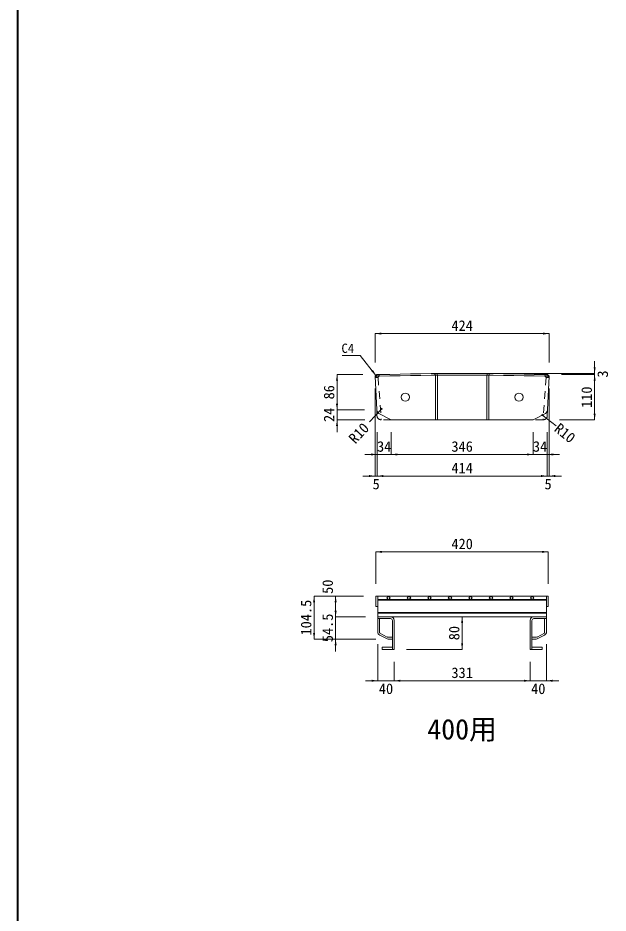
# Model space of a CAD drawing. Units: millimetres at full size. Extents: x 127218 to 153459, y 69919 to 78768.
# Drawn here: x 127368 to 128806, y 72101 to 74283 of the extents above; entities that cross this region are included whole.
import ezdxf
from ezdxf.enums import TextEntityAlignment as Align

# ---------------------------------------------------------------- set-up
doc = ezdxf.new("R2010")
doc.units = ezdxf.units.MM
doc.header["$LTSCALE"] = 25
doc.linetypes.add('USER1', pattern=[2, 1, -1])
doc.linetypes.add('USER2', pattern=[1.35, 0.75, -0.6])
for name, color, linetype, lineweight in [('0_2', 7, 'USER1', 9), ('かさ上げ材', 3, 'Continuous', 9), ('グレーチング', 7, 'Continuous', 5), ('図枠', 7, 'Continuous', 5), ('寸法線', 7, 'Continuous', 9), ('引出線', 4, 'Continuous', 9), ('本体', 2, 'Continuous', 13)]:
    doc.layers.add(name, color=color, linetype=linetype, lineweight=lineweight)
doc.layers.add('文字', color=7, linetype='Continuous')
doc.styles.add('ＭＳ ゴシック', font='')
doc.styles.get('ＭＳ ゴシック').set_extended_font_data('MS Gothic')

# ---------------------------------------------------------------- blocks, each defined once
blk = doc.blocks.new('filled_arrow')
at = {"color": 0, "linetype": 'Continuous', "lineweight": -2}
blk.add_solid([(7.5, 1.25), (0, 0), (7.5, -1.25)], dxfattribs=at)

msp = doc.modelspace()

# ---------------------------------------------------------------- linework, layer by layer
at = {"layer": '0_2', "linetype": 'Continuous'}
for p, q in [((128251.92, 73327.96), (128224.5, 73298.84)), ((128647.66, 73313.46), (128678.93, 73288.51))]:
    msp.add_line(p, q, dxfattribs=at)
at = {"layer": 'かさ上げ材'}
for p, q in [((128275.61, 72818.96), (128244.61, 72818.96)), ((128624.61, 72818.96), (128655.61, 72818.96)), ((128267.62, 72773.98), (128249.38, 72783.68)), ((128249.39, 72778.58), (128265.51, 72770.01)), ((128280.11, 72773.46), (128269.73, 72773.46)), ((128269.73, 72768.96), (128280.11, 72768.96)), ((128620.11, 72773.46), (128630.49, 72773.46)), ((128630.49, 72768.96), (128620.11, 72768.96)), ((128632.6, 72773.98), (128650.85, 72783.68)), ((128650.84, 72778.58), (128634.71, 72770.01))]:
    msp.add_line(p, q, dxfattribs=at)
for points in [[(128244.61, 72818.96), (128244.61, 72823.46), (128275.61, 72823.46)], [(128249.11, 72784.13), (128249.11, 72818.96), (128244.61, 72818.96), (128244.61, 72786.53)], [(128284.61, 72814.46), (128284.61, 72743.46), (128280.11, 72743.46), (128280.11, 72814.46)], [(128615.61, 72814.46), (128615.61, 72743.46), (128620.11, 72743.46), (128620.11, 72814.46)], [(128655.61, 72818.96), (128655.61, 72823.46), (128624.61, 72823.46)], [(128651.11, 72784.13), (128651.11, 72818.96), (128655.61, 72818.96), (128655.61, 72786.53)]]:
    msp.add_lwpolyline(points, dxfattribs=at)
for points in [[(128255.11, 72749.46), (128280.11, 72749.46), (128280.11, 72743.46), (128255.11, 72743.46)], [(128645.11, 72743.46), (128620.11, 72743.46), (128620.11, 72749.46), (128645.11, 72749.46)]]:
    msp.add_lwpolyline(points, close=True, dxfattribs=at)
for centre, radius, start, end in [((128275.61, 72814.46), 9, 0, 90), ((128275.61, 72814.46), 4.5, 0, 90), ((128624.61, 72814.46), 9, 90, 180), ((128624.61, 72814.46), 4.5, 90, 180), ((128253.61, 72786.53), 9, 180, 242.00152), ((128249.61, 72784.13), 0.5, 180, 242.00152), ((128269.73, 72777.96), 9, 242.00152, 270), ((128269.73, 72777.96), 4.5, 241.9949, 270), ((128630.49, 72777.96), 4.5, 270, 298.0051), ((128630.49, 72777.96), 9, 270, 297.99848), ((128646.61, 72786.53), 9, 297.99848, 0), ((128650.61, 72784.13), 0.5, 297.99848, 0)]:
    msp.add_arc(centre, radius, start, end, dxfattribs=at)
at = {"layer": 'グレーチング'}
for p, q in [((128655.61, 72865.26), (128244.61, 72865.26)), ((128655.61, 72863.76), (128244.61, 72863.76)), ((128655.61, 72833.96), (128244.61, 72833.96)), ((128655.61, 72832.46), (128244.61, 72832.46))]:
    msp.add_line(p, q, dxfattribs=at)
at = {"layer": 'グレーチング', "lineweight": 9}
for points in [[(128244.61, 72848.46), (128240.11, 72848.46), (128240.11, 72873.46), (128244.61, 72873.46)], [(128655.61, 72873.46), (128660.11, 72873.46), (128660.11, 72848.46), (128655.61, 72848.46)]]:
    msp.add_lwpolyline(points, dxfattribs=at)
at = {"layer": 'グレーチング', "lineweight": 13}
msp.add_lwpolyline([(128655.61, 72823.46), (128655.61, 72873.46), (128244.61, 72873.46), (128244.61, 72823.46)], close=True, dxfattribs=at)
at = {"layer": 'グレーチング'}
for points in [[(128270.61, 72864.97), (128266.37, 72869.21), (128270.61, 72873.46), (128274.85, 72869.21)], [(128324.85, 72869.21), (128320.61, 72873.46), (128316.37, 72869.21), (128320.61, 72864.97)], [(128374.85, 72869.21), (128370.61, 72873.46), (128366.37, 72869.21), (128370.61, 72864.97)], [(128420.61, 72864.97), (128416.37, 72869.21), (128420.61, 72873.46), (128424.85, 72869.21)], [(128474.85, 72869.21), (128470.61, 72873.46), (128466.37, 72869.21), (128470.61, 72864.97)], [(128520.61, 72864.97), (128516.37, 72869.21), (128520.61, 72873.46), (128524.85, 72869.21)], [(128570.61, 72864.97), (128566.37, 72869.21), (128570.61, 72873.46), (128574.85, 72869.21)], [(128624.85, 72869.21), (128620.61, 72873.46), (128616.37, 72869.21), (128620.61, 72864.97)]]:
    msp.add_lwpolyline(points, close=True, dxfattribs=at)
at = {"layer": '図枠', "lineweight": 40}
msp.add_line((127367.68, 70069.05), (127367.68, 78169.05), dxfattribs=at)
at = {"layer": '寸法線'}
for p, q in [((128238.11, 73513.56), (128662.11, 73513.56)), ((128238.11, 73443.46), (128238.11, 73513.56)), ((128662.11, 73443.46), (128662.11, 73513.56)), ((128773.01, 73446.46), (128773.01, 73383.46)), ((128145.22, 73413.46), (128145.22, 73327.52)), ((128208.11, 73413.46), (128145.22, 73413.46)), ((128480.11, 73416.46), (128773.01, 73416.46)), ((128692.11, 73413.46), (128773.01, 73413.46)), ((128692.11, 73413.46), (128773.01, 73413.46)), ((128773.01, 73413.46), (128773.01, 73303.46)), ((128238.29, 73379.46), (128238.29, 73166.38)), ((128661.93, 73379.46), (128661.93, 73166.38)), ((128145.22, 73357.52), (128145.22, 73273.46)), ((128211.93, 73327.52), (128145.22, 73327.52)), ((128211.93, 73327.52), (128145.22, 73327.52)), ((128213, 73303.46), (128145.22, 73303.46)), ((128687.22, 73303.46), (128773.01, 73303.46)), ((128243, 73273.46), (128243, 73218.88)), ((128243, 73273.46), (128243, 73166.38)), ((128243, 73273.46), (128243, 73166.38)), ((128277.39, 73273.46), (128277.39, 73218.88)), ((128277.39, 73273.46), (128277.39, 73218.88)), ((128622.83, 73273.46), (128622.83, 73218.88)), ((128622.83, 73273.46), (128622.83, 73218.88)), ((128657.22, 73273.46), (128657.22, 73218.88)), ((128657.22, 73273.46), (128657.22, 73166.38)), ((128657.22, 73273.46), (128657.22, 73166.38)), ((128213, 73218.88), (128307.39, 73218.88)), ((128277.39, 73218.88), (128622.83, 73218.88)), ((128592.83, 73218.88), (128687.22, 73218.88)), ((128208.29, 73166.38), (128273, 73166.38)), ((128243, 73166.38), (128657.22, 73166.38)), ((128627.22, 73166.38), (128691.93, 73166.38)), ((128240.11, 72981.51), (128660.11, 72981.51)), ((128240.11, 72903.46), (128240.11, 72981.51)), ((128660.11, 72903.46), (128660.11, 72981.51)), ((128089.36, 72873.46), (128089.36, 72768.96)), ((128210.11, 72873.46), (128089.36, 72873.46)), ((128141.86, 72873.46), (128141.86, 72823.46)), ((128210.11, 72873.46), (128141.86, 72873.46)), ((128141.86, 72853.46), (128141.86, 72738.96)), ((128214.61, 72823.46), (128141.86, 72823.46)), ((128214.61, 72823.46), (128141.86, 72823.46)), ((128305.61, 72823.46), (128450.11, 72823.46)), ((128450.11, 72823.46), (128450.11, 72743.46)), ((128239.73, 72768.96), (128089.36, 72768.96)), ((128239.73, 72768.96), (128141.86, 72768.96)), ((128244.61, 72756.53), (128244.61, 72667.34)), ((128655.61, 72756.53), (128655.61, 72667.34)), ((128314.61, 72743.46), (128450.11, 72743.46)), ((128284.61, 72713.46), (128284.61, 72667.34)), ((128284.61, 72713.46), (128284.61, 72667.34)), ((128615.61, 72713.46), (128615.61, 72667.34)), ((128615.61, 72713.46), (128615.61, 72667.34)), ((128214.61, 72667.34), (128314.61, 72667.34)), ((128615.61, 72667.34), (128284.61, 72667.34)), ((128585.61, 72667.34), (128685.61, 72667.34))]:
    msp.add_line(p, q, dxfattribs=at)
at = {"layer": '引出線'}
msp.add_lwpolyline([(128240.2, 73411.46), (128202.01, 73460.33), (128158.13, 73460.33)], dxfattribs=at)
at = {"layer": '本体', "lineweight": 5}
for p, q in [((128238.29, 73409.46), (128249.11, 73409.46)), ((128651.11, 73409.46), (128661.93, 73409.46))]:
    msp.add_line(p, q, dxfattribs=at)
at = {"layer": '本体'}
for p, q in [((128241.93, 73327.52), (128238.29, 73409.46)), ((128622.83, 73303.46), (128277.39, 73303.46))]:
    msp.add_line(p, q, dxfattribs=at)
at = {"layer": '本体', "linetype": 'USER2', "lineweight": 9}
for p, q in [((128242.57, 73313.01), (128241.93, 73327.52)), ((128658.29, 73327.46), (128657.65, 73313.01)), ((128277.39, 73303.46), (128252.57, 73303.46)), ((128647.66, 73303.46), (128622.83, 73303.46))]:
    msp.add_line(p, q, dxfattribs=at)
at = {"layer": '本体'}
for points in [[(128241.93, 73327.52), (128238.29, 73409.46), (128242.11, 73413.46), (128249.11, 73413.46)], [(128238.29, 73409.46), (128242.11, 73413.46), (128249.11, 73413.46)], [(128651.11, 73413.46), (128658.11, 73413.46), (128661.93, 73409.46), (128658.29, 73327.52)], [(128651.11, 73413.46), (128658.11, 73413.46), (128661.93, 73409.46), (128658.29, 73327.46)], [(128652.91, 73319.09), (128622.83, 73303.46), (128277.39, 73303.46), (128247.31, 73319.09)]]:
    msp.add_lwpolyline(points, dxfattribs=at)
at = {"layer": '本体', "linetype": 'USER2', "lineweight": 9}
for points in [[(128242.11, 73410.57), (128247.49, 73410.46), (128245.32, 73406.46), (128238.42, 73406.59)], [(128658.11, 73410.57), (128652.73, 73410.46), (128654.9, 73406.46), (128661.81, 73406.59)]]:
    msp.add_lwpolyline(points, close=True, dxfattribs=at)
for points in [[(128249.11, 73413.46), (128245.32, 73406.46), (128253, 73303.46)], [(128651.11, 73413.46), (128654.9, 73406.46), (128647.22, 73303.46)]]:
    msp.add_lwpolyline(points, dxfattribs=at)
at = {"layer": '本体', "lineweight": 9}
for points in [[(128385.11, 73303.46), (128385.11, 73412.14), (128383.05, 73416.12)], [(128390.11, 73303.46), (128390.11, 73412.19), (128388.05, 73416.17)], [(128510.11, 73303.46), (128510.11, 73412.19), (128512.17, 73416.17)], [(128515.11, 73303.46), (128515.11, 73412.14), (128517.17, 73416.12)]]:
    msp.add_lwpolyline(points, dxfattribs=at)
at = {"layer": '本体', "lineweight": 5}
for centre in [(128311.7, 73358.46), (128588.52, 73358.46)]:
    msp.add_circle(centre, 10, dxfattribs=at)
at = {"layer": '本体'}
for centre, radius, start, end in [((128450.11, 66681.46), 6735, 88.28981, 91.71019), ((128450.11, 66681.46), 6735, 88.28981, 91.71019), ((128251.92, 73327.96), 10, 182.5448, 242.5448), ((128648.3, 73327.96), 10, 297.4552, 357.4552)]:
    msp.add_arc(centre, radius, start, end, dxfattribs=at)
at = {"layer": '本体', "lineweight": 5}
msp.add_arc((128450.11, 66677.46), 6735, 88.28981, 91.71019, dxfattribs=at)
at = {"layer": '本体', "linetype": 'USER2', "lineweight": 9}
for centre, start, end in [((128252.57, 73313.46), 182.5448, 270), ((128647.66, 73313.46), 270, 357.4552)]:
    msp.add_arc(centre, 10, start, end, dxfattribs=at)

# ---------------------------------------------------------------- block references
at = {"layer": '0_2', "xscale": 2, "yscale": 2}
for p, rotation in [((128245.07, 73320.68), 46.7), ((128655.47, 73307.22), 141.4)]:
    msp.add_blockref('filled_arrow', p, dxfattribs=dict(at, rotation=rotation))
at = {"layer": '寸法線', "xscale": 2, "yscale": 2}
for p in [(128238.11, 73513.56), (128277.39, 73218.88), (128277.39, 73218.88), (128657.22, 73218.88), (128243, 73166.38), (128243, 73166.38), (128661.93, 73166.38), (128240.11, 72981.51), (128284.61, 72667.34), (128284.61, 72667.34), (128655.61, 72667.34)]:
    msp.add_blockref('filled_arrow', p, dxfattribs=at)
for p, rotation in [((128662.11, 73513.56), 180), ((128773.01, 73416.46), 90), ((128145.22, 73413.46), 270), ((128773.01, 73413.46), 270), ((128773.01, 73413.46), 270), ((128145.22, 73327.52), 90), ((128145.22, 73327.52), 90), ((128773.01, 73303.46), 90), ((128145.22, 73303.46), 270), ((128243, 73218.88), 180), ((128622.83, 73218.88), 180), ((128622.83, 73218.88), 180), ((128238.29, 73166.38), 180), ((128657.22, 73166.38), 180), ((128657.22, 73166.38), 180), ((128660.11, 72981.51), 180), ((128089.36, 72873.46), 270), ((128141.86, 72873.46), 270), ((128141.86, 72823.46), 90), ((128141.86, 72823.46), 90), ((128450.11, 72823.46), 270), ((128089.36, 72768.96), 90), ((128141.86, 72768.96), 270), ((128450.11, 72743.46), 90), ((128244.61, 72667.34), 180), ((128615.61, 72667.34), 180), ((128615.61, 72667.34), 180)]:
    msp.add_blockref('filled_arrow', p, dxfattribs=dict(at, rotation=rotation))
at = {"layer": '引出線', "xscale": 2, "yscale": 2, "rotation": 128}
msp.add_blockref('filled_arrow', (128240.2, 73411.46), dxfattribs=at)

# ---------------------------------------------------------------- texts
at = {"layer": '0_2', "style": 'ＭＳ ゴシック'}
for rotation, p in [(46.726, (128198.27, 73270.98)), (321.42, (128700.66, 73271.17))]:
    msp.add_text('R10', height=25.63, rotation=rotation, dxfattribs=at).set_placement(p, align=Align.MIDDLE_CENTER)
at = {"layer": '寸法線', "style": 'ＭＳ ゴシック'}
for s, p in [('424', (128450.11, 73533.06)), ('34', (128260.2, 73238.38)), ('346', (128450.11, 73238.38)), ('34', (128640.03, 73238.38)), ('414', (128450.11, 73185.88)), ('5', (128240.64, 73146.88)), ('5', (128659.58, 73146.88)), ('420', (128450.11, 73001.01)), ('331', (128450.11, 72686.84)), ('40', (128264.61, 72647.84)), ('40', (128635.61, 72647.84))]:
    msp.add_text(s, height=25.63, dxfattribs=at).set_placement(p, align=Align.MIDDLE_CENTER)
for s, p in [('3', (128792.51, 73414.96)), ('86', (128125.72, 73370.49)), ('110', (128753.51, 73358.46)), ('24', (128125.72, 73315.49)), ('50', (128122.36, 72896.53)), ('104.5', (128069.86, 72821.21)), ('54.5', (128122.36, 72796.21)), ('80', (128430.61, 72783.46))]:
    msp.add_text(s, height=25.63, rotation=90, dxfattribs=at).set_placement(p, align=Align.MIDDLE_CENTER)
at = {"layer": '引出線', "style": 'ＭＳ ゴシック'}
msp.add_text('C4', height=22.79, dxfattribs=at).set_placement((128187.01, 73489.13), align=Align.TOP_RIGHT)
at = {"layer": '文字', "style": 'ＭＳ ゴシック'}
msp.add_text('400用', height=49.84, dxfattribs=at).set_placement((128450.11, 72549.18), align=Align.MIDDLE_CENTER)

doc.saveas('drawing.dxf')
